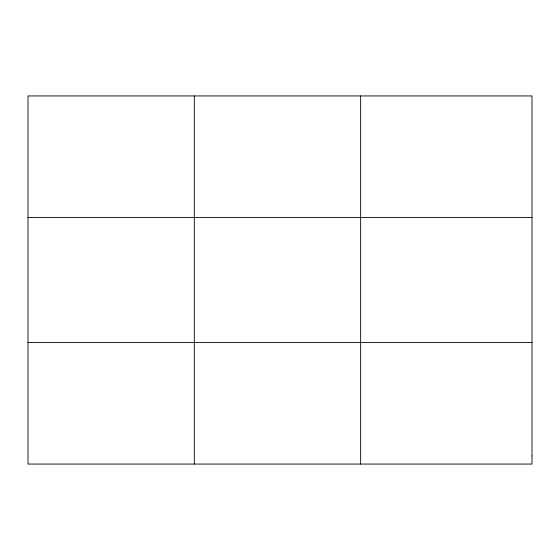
<?xml version="1.0" encoding="UTF-8"?>
<svg xmlns="http://www.w3.org/2000/svg" width="560" height="560" viewBox="0 0 560 560"><rect width="100%" height="100%" fill="white"/><g stroke="black" fill="none" stroke-linecap="round" stroke-linejoin="round"><path stroke-width="0.84" d="M194.32 95.935L194.32 464.065M360.64 95.935L360.64 464.065M28 217.42L532 217.42M28 342.58L532 342.58M532 455.966L532 464.065L28 464.065L28 95.935L532 95.935L532 455.966"/></g></svg>
